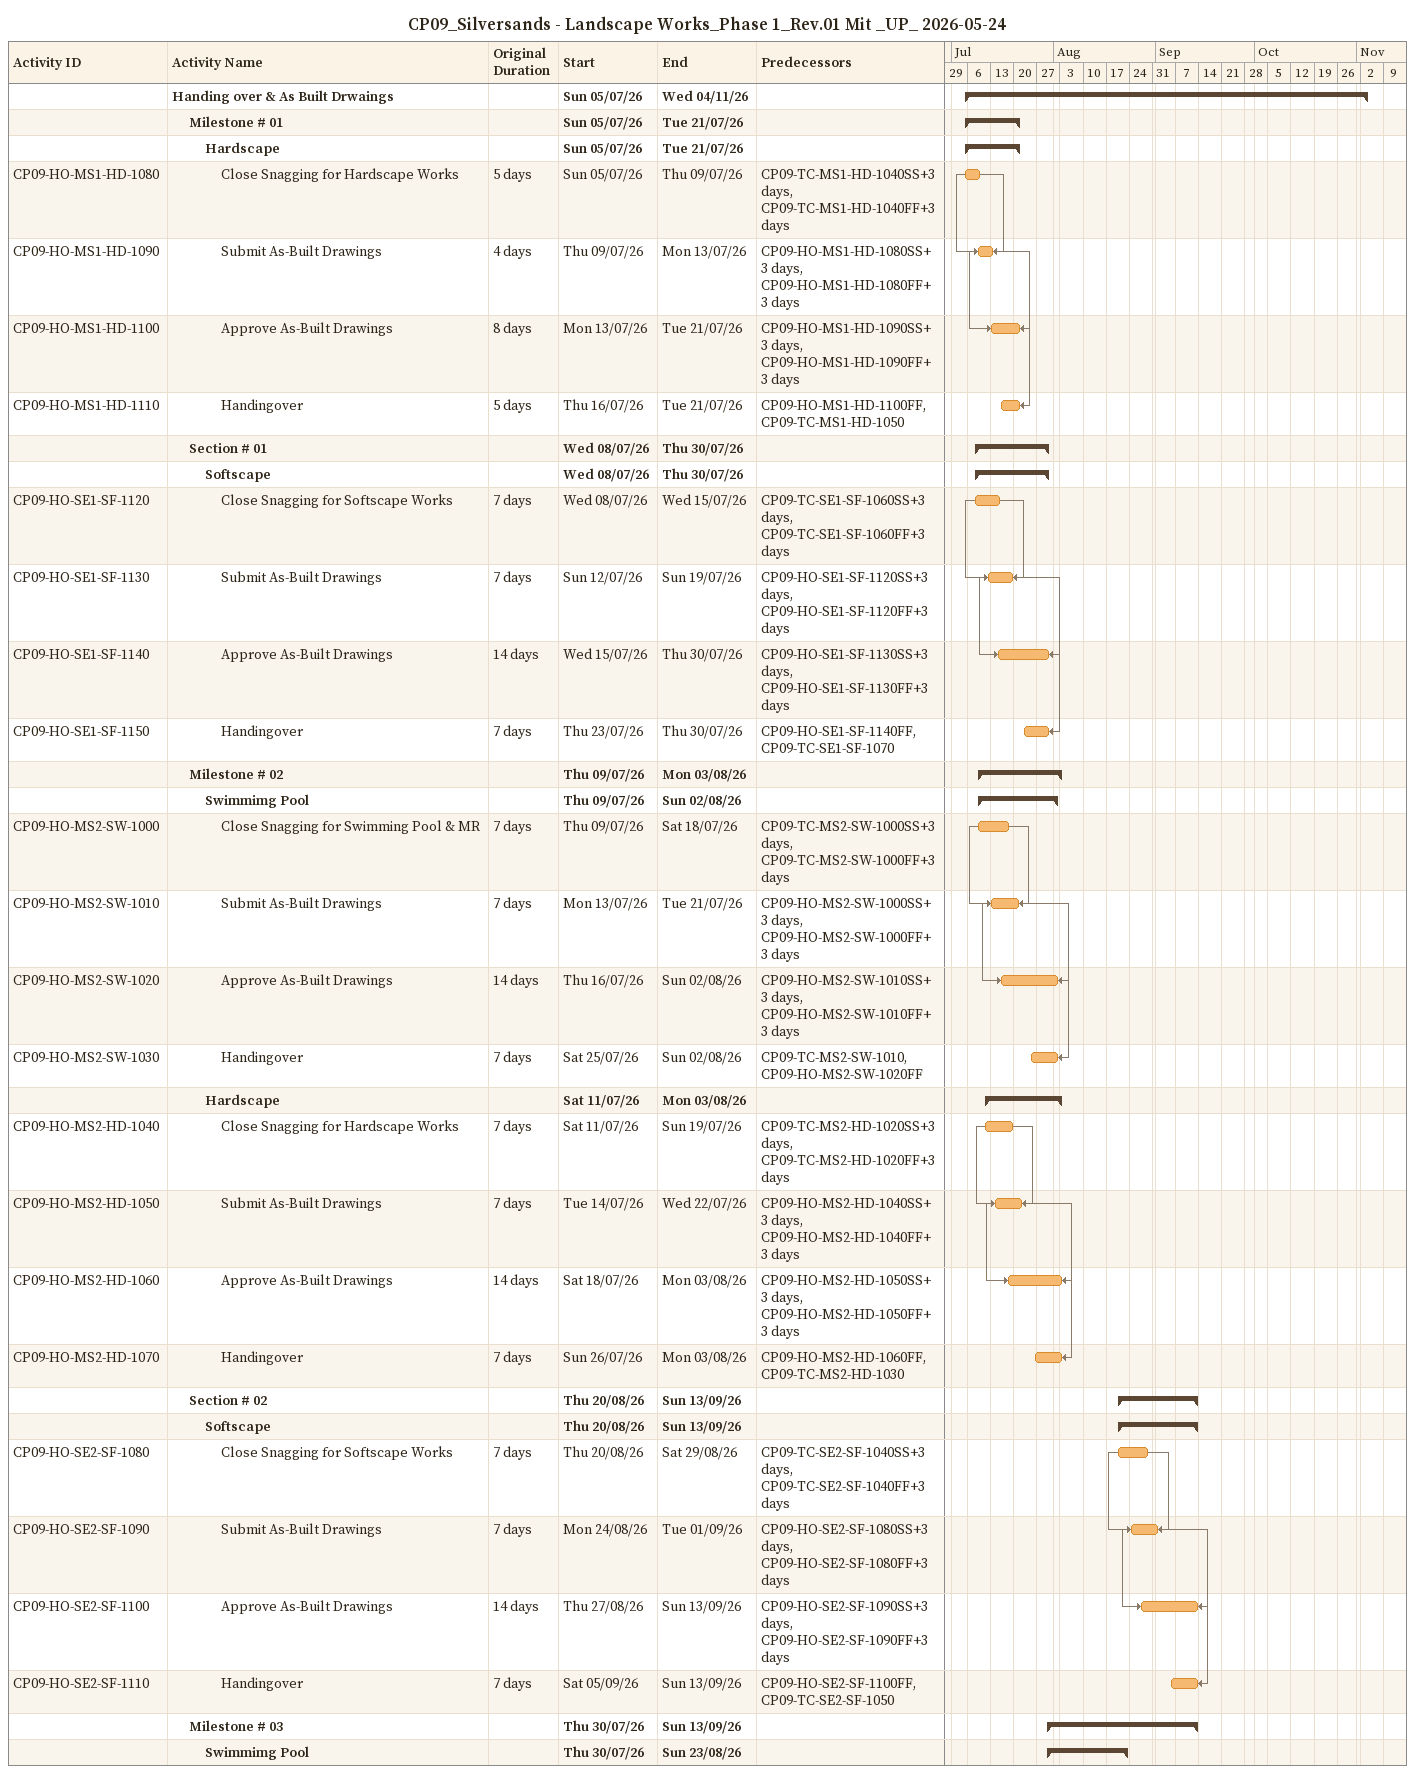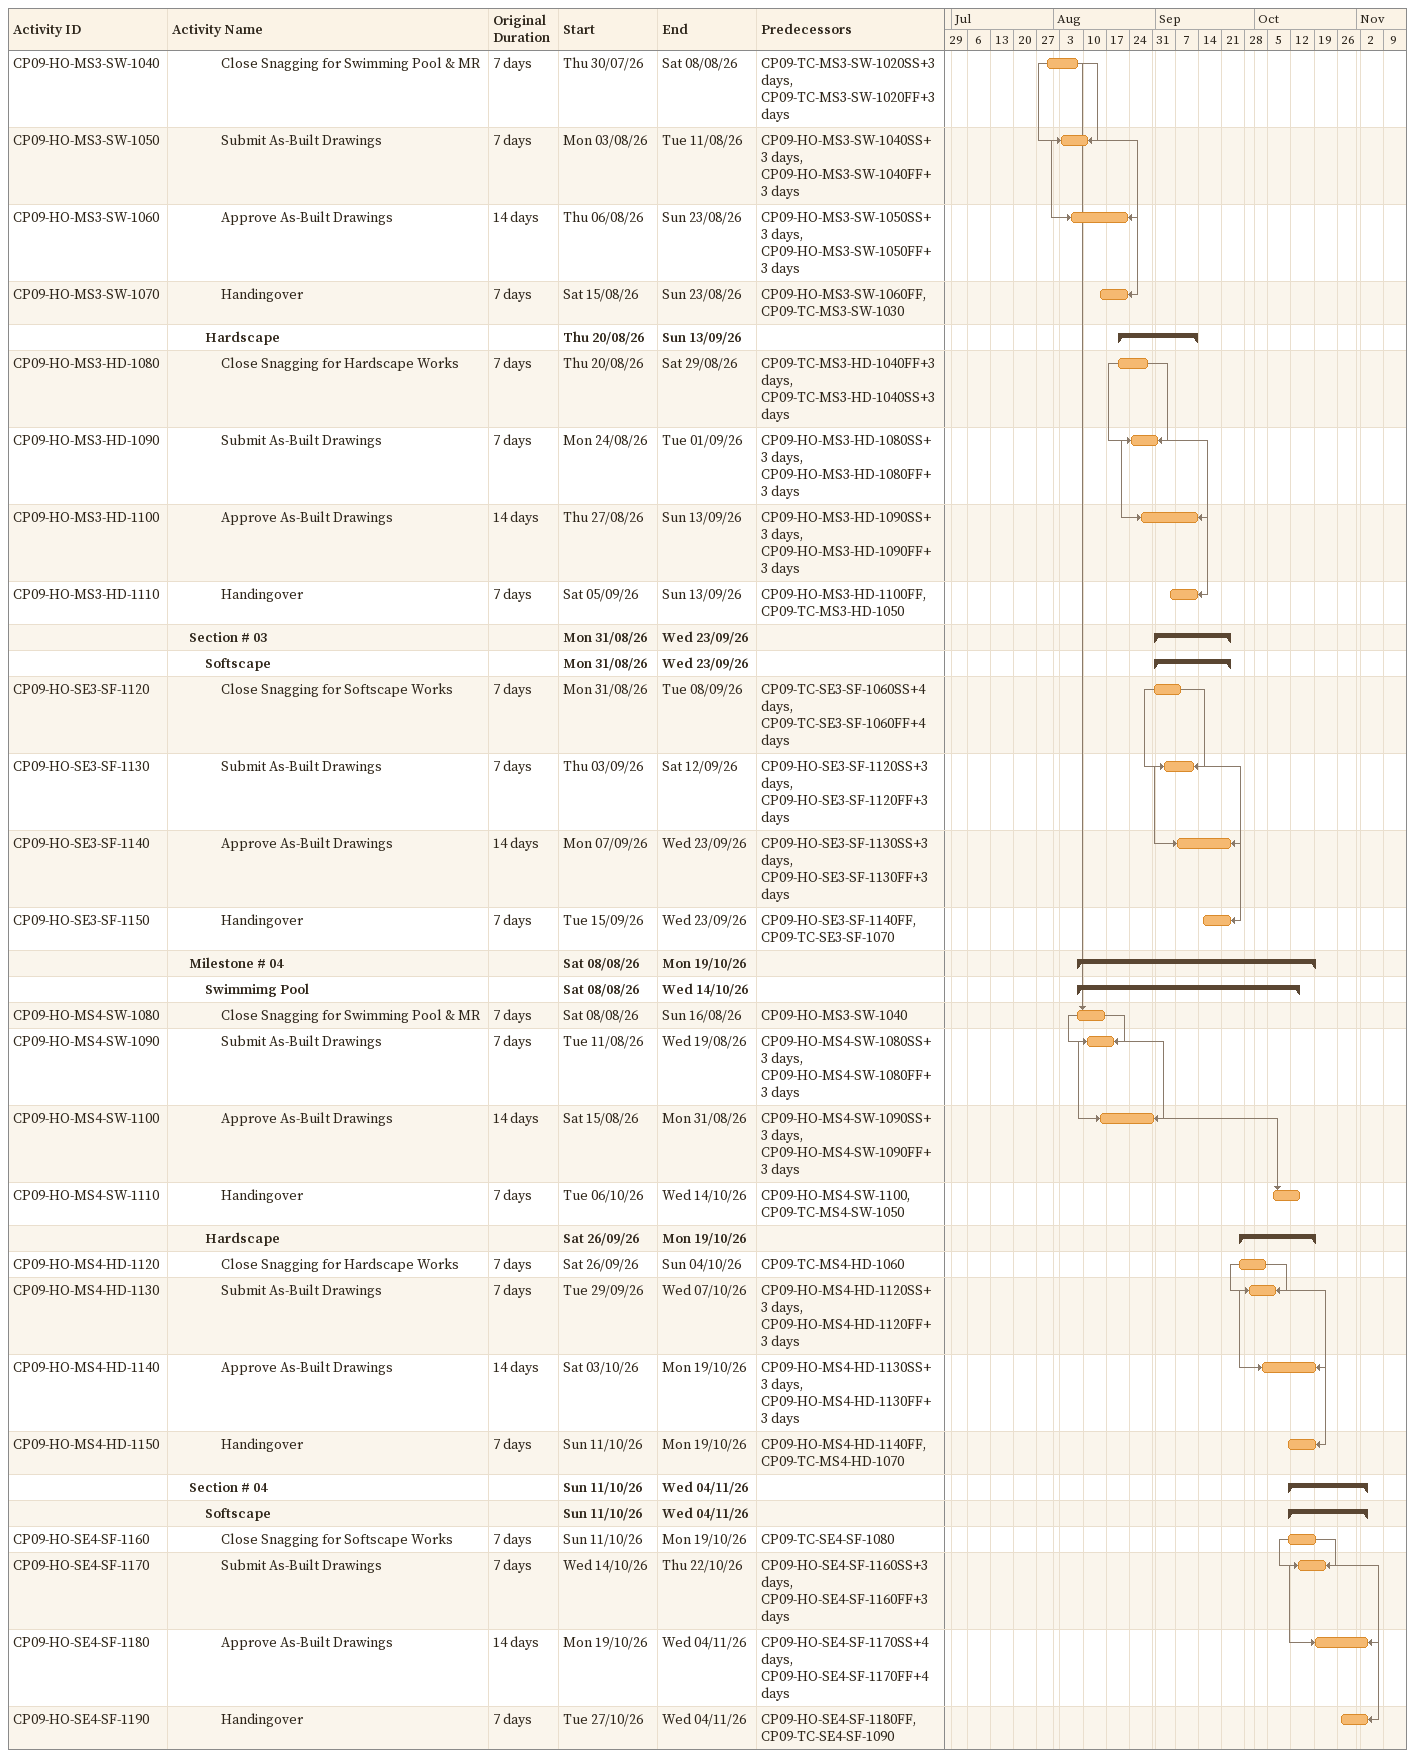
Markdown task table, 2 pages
CP09_Silversands - Landscape Works_Phase 1_Rev.01 Mit _UP_ 2026-05-24

| ID | Level | Task | Original duration | Start | Finish | Predecessors |
|---|---|---|---|---|---|---|
|  | 1 | **Handing over & As Built Drwaings** |  | 2026-07-05 | 2026-11-04 |  |
|  | 2 | **Milestone # 01** |  | 2026-07-05 | 2026-07-21 |  |
|  | 3 | **Hardscape** |  | 2026-07-05 | 2026-07-21 |  |
| CP09-HO-MS1-HD-1080 | 4 | Close Snagging for Hardscape Works | 5d | 2026-07-05 | 2026-07-09 | CP09-TC-MS1-HD-1040SS+3d, CP09-TC-MS1-HD-1040FF+3d |
| CP09-HO-MS1-HD-1090 | 4 | Submit As-Built Drawings | 4d | 2026-07-09 | 2026-07-13 | CP09-HO-MS1-HD-1080SS+3d, CP09-HO-MS1-HD-1080FF+3d |
| CP09-HO-MS1-HD-1100 | 4 | Approve As-Built Drawings | 8d | 2026-07-13 | 2026-07-21 | CP09-HO-MS1-HD-1090SS+3d, CP09-HO-MS1-HD-1090FF+3d |
| CP09-HO-MS1-HD-1110 | 4 | Handingover | 5d | 2026-07-16 | 2026-07-21 | CP09-HO-MS1-HD-1100FF, CP09-TC-MS1-HD-1050 |
|  | 2 | **Section # 01** |  | 2026-07-08 | 2026-07-30 |  |
|  | 3 | **Softscape** |  | 2026-07-08 | 2026-07-30 |  |
| CP09-HO-SE1-SF-1120 | 4 | Close Snagging for Softscape Works | 7d | 2026-07-08 | 2026-07-15 | CP09-TC-SE1-SF-1060SS+3d, CP09-TC-SE1-SF-1060FF+3d |
| CP09-HO-SE1-SF-1130 | 4 | Submit As-Built Drawings | 7d | 2026-07-12 | 2026-07-19 | CP09-HO-SE1-SF-1120SS+3d, CP09-HO-SE1-SF-1120FF+3d |
| CP09-HO-SE1-SF-1140 | 4 | Approve As-Built Drawings | 14d | 2026-07-15 | 2026-07-30 | CP09-HO-SE1-SF-1130SS+3d, CP09-HO-SE1-SF-1130FF+3d |
| CP09-HO-SE1-SF-1150 | 4 | Handingover | 7d | 2026-07-23 | 2026-07-30 | CP09-HO-SE1-SF-1140FF, CP09-TC-SE1-SF-1070 |
|  | 2 | **Milestone # 02** |  | 2026-07-09 | 2026-08-03 |  |
|  | 3 | **Swimmimg Pool** |  | 2026-07-09 | 2026-08-02 |  |
| CP09-HO-MS2-SW-1000 | 4 | Close Snagging for Swimming Pool & MR | 7d | 2026-07-09 | 2026-07-18 | CP09-TC-MS2-SW-1000SS+3d, CP09-TC-MS2-SW-1000FF+3d |
| CP09-HO-MS2-SW-1010 | 4 | Submit As-Built Drawings | 7d | 2026-07-13 | 2026-07-21 | CP09-HO-MS2-SW-1000SS+3d, CP09-HO-MS2-SW-1000FF+3d |
| CP09-HO-MS2-SW-1020 | 4 | Approve As-Built Drawings | 14d | 2026-07-16 | 2026-08-02 | CP09-HO-MS2-SW-1010SS+3d, CP09-HO-MS2-SW-1010FF+3d |
| CP09-HO-MS2-SW-1030 | 4 | Handingover | 7d | 2026-07-25 | 2026-08-02 | CP09-TC-MS2-SW-1010, CP09-HO-MS2-SW-1020FF |
|  | 3 | **Hardscape** |  | 2026-07-11 | 2026-08-03 |  |
| CP09-HO-MS2-HD-1040 | 4 | Close Snagging for Hardscape Works | 7d | 2026-07-11 | 2026-07-19 | CP09-TC-MS2-HD-1020SS+3d, CP09-TC-MS2-HD-1020FF+3d |
| CP09-HO-MS2-HD-1050 | 4 | Submit As-Built Drawings | 7d | 2026-07-14 | 2026-07-22 | CP09-HO-MS2-HD-1040SS+3d, CP09-HO-MS2-HD-1040FF+3d |
| CP09-HO-MS2-HD-1060 | 4 | Approve As-Built Drawings | 14d | 2026-07-18 | 2026-08-03 | CP09-HO-MS2-HD-1050SS+3d, CP09-HO-MS2-HD-1050FF+3d |
| CP09-HO-MS2-HD-1070 | 4 | Handingover | 7d | 2026-07-26 | 2026-08-03 | CP09-HO-MS2-HD-1060FF, CP09-TC-MS2-HD-1030 |
|  | 2 | **Section # 02** |  | 2026-08-20 | 2026-09-13 |  |
|  | 3 | **Softscape** |  | 2026-08-20 | 2026-09-13 |  |
| CP09-HO-SE2-SF-1080 | 4 | Close Snagging for Softscape Works | 7d | 2026-08-20 | 2026-08-29 | CP09-TC-SE2-SF-1040SS+3d, CP09-TC-SE2-SF-1040FF+3d |
| CP09-HO-SE2-SF-1090 | 4 | Submit As-Built Drawings | 7d | 2026-08-24 | 2026-09-01 | CP09-HO-SE2-SF-1080SS+3d, CP09-HO-SE2-SF-1080FF+3d |
| CP09-HO-SE2-SF-1100 | 4 | Approve As-Built Drawings | 14d | 2026-08-27 | 2026-09-13 | CP09-HO-SE2-SF-1090SS+3d, CP09-HO-SE2-SF-1090FF+3d |
| CP09-HO-SE2-SF-1110 | 4 | Handingover | 7d | 2026-09-05 | 2026-09-13 | CP09-HO-SE2-SF-1100FF, CP09-TC-SE2-SF-1050 |
|  | 2 | **Milestone # 03** |  | 2026-07-30 | 2026-09-13 |  |
|  | 3 | **Swimmimg Pool** |  | 2026-07-30 | 2026-08-23 |  |
| CP09-HO-MS3-SW-1040 | 4 | Close Snagging for Swimming Pool & MR | 7d | 2026-07-30 | 2026-08-08 | CP09-TC-MS3-SW-1020SS+3d, CP09-TC-MS3-SW-1020FF+3d |
| CP09-HO-MS3-SW-1050 | 4 | Submit As-Built Drawings | 7d | 2026-08-03 | 2026-08-11 | CP09-HO-MS3-SW-1040SS+3d, CP09-HO-MS3-SW-1040FF+3d |
| CP09-HO-MS3-SW-1060 | 4 | Approve As-Built Drawings | 14d | 2026-08-06 | 2026-08-23 | CP09-HO-MS3-SW-1050SS+3d, CP09-HO-MS3-SW-1050FF+3d |
| CP09-HO-MS3-SW-1070 | 4 | Handingover | 7d | 2026-08-15 | 2026-08-23 | CP09-HO-MS3-SW-1060FF, CP09-TC-MS3-SW-1030 |
|  | 3 | **Hardscape** |  | 2026-08-20 | 2026-09-13 |  |
| CP09-HO-MS3-HD-1080 | 4 | Close Snagging for Hardscape Works | 7d | 2026-08-20 | 2026-08-29 | CP09-TC-MS3-HD-1040FF+3d, CP09-TC-MS3-HD-1040SS+3d |
| CP09-HO-MS3-HD-1090 | 4 | Submit As-Built Drawings | 7d | 2026-08-24 | 2026-09-01 | CP09-HO-MS3-HD-1080SS+3d, CP09-HO-MS3-HD-1080FF+3d |
| CP09-HO-MS3-HD-1100 | 4 | Approve As-Built Drawings | 14d | 2026-08-27 | 2026-09-13 | CP09-HO-MS3-HD-1090SS+3d, CP09-HO-MS3-HD-1090FF+3d |
| CP09-HO-MS3-HD-1110 | 4 | Handingover | 7d | 2026-09-05 | 2026-09-13 | CP09-HO-MS3-HD-1100FF, CP09-TC-MS3-HD-1050 |
|  | 2 | **Section # 03** |  | 2026-08-31 | 2026-09-23 |  |
|  | 3 | **Softscape** |  | 2026-08-31 | 2026-09-23 |  |
| CP09-HO-SE3-SF-1120 | 4 | Close Snagging for Softscape Works | 7d | 2026-08-31 | 2026-09-08 | CP09-TC-SE3-SF-1060SS+4d, CP09-TC-SE3-SF-1060FF+4d |
| CP09-HO-SE3-SF-1130 | 4 | Submit As-Built Drawings | 7d | 2026-09-03 | 2026-09-12 | CP09-HO-SE3-SF-1120SS+3d, CP09-HO-SE3-SF-1120FF+3d |
| CP09-HO-SE3-SF-1140 | 4 | Approve As-Built Drawings | 14d | 2026-09-07 | 2026-09-23 | CP09-HO-SE3-SF-1130SS+3d, CP09-HO-SE3-SF-1130FF+3d |
| CP09-HO-SE3-SF-1150 | 4 | Handingover | 7d | 2026-09-15 | 2026-09-23 | CP09-HO-SE3-SF-1140FF, CP09-TC-SE3-SF-1070 |
|  | 2 | **Milestone # 04** |  | 2026-08-08 | 2026-10-19 |  |
|  | 3 | **Swimmimg Pool** |  | 2026-08-08 | 2026-10-14 |  |
| CP09-HO-MS4-SW-1080 | 4 | Close Snagging for Swimming Pool & MR | 7d | 2026-08-08 | 2026-08-16 | CP09-HO-MS3-SW-1040 |
| CP09-HO-MS4-SW-1090 | 4 | Submit As-Built Drawings | 7d | 2026-08-11 | 2026-08-19 | CP09-HO-MS4-SW-1080SS+3d, CP09-HO-MS4-SW-1080FF+3d |
| CP09-HO-MS4-SW-1100 | 4 | Approve As-Built Drawings | 14d | 2026-08-15 | 2026-08-31 | CP09-HO-MS4-SW-1090SS+3d, CP09-HO-MS4-SW-1090FF+3d |
| CP09-HO-MS4-SW-1110 | 4 | Handingover | 7d | 2026-10-06 | 2026-10-14 | CP09-HO-MS4-SW-1100, CP09-TC-MS4-SW-1050 |
|  | 3 | **Hardscape** |  | 2026-09-26 | 2026-10-19 |  |
| CP09-HO-MS4-HD-1120 | 4 | Close Snagging for Hardscape Works | 7d | 2026-09-26 | 2026-10-04 | CP09-TC-MS4-HD-1060 |
| CP09-HO-MS4-HD-1130 | 4 | Submit As-Built Drawings | 7d | 2026-09-29 | 2026-10-07 | CP09-HO-MS4-HD-1120SS+3d, CP09-HO-MS4-HD-1120FF+3d |
| CP09-HO-MS4-HD-1140 | 4 | Approve As-Built Drawings | 14d | 2026-10-03 | 2026-10-19 | CP09-HO-MS4-HD-1130SS+3d, CP09-HO-MS4-HD-1130FF+3d |
| CP09-HO-MS4-HD-1150 | 4 | Handingover | 7d | 2026-10-11 | 2026-10-19 | CP09-HO-MS4-HD-1140FF, CP09-TC-MS4-HD-1070 |
|  | 2 | **Section # 04** |  | 2026-10-11 | 2026-11-04 |  |
|  | 3 | **Softscape** |  | 2026-10-11 | 2026-11-04 |  |
| CP09-HO-SE4-SF-1160 | 4 | Close Snagging for Softscape Works | 7d | 2026-10-11 | 2026-10-19 | CP09-TC-SE4-SF-1080 |
| CP09-HO-SE4-SF-1170 | 4 | Submit As-Built Drawings | 7d | 2026-10-14 | 2026-10-22 | CP09-HO-SE4-SF-1160SS+3d, CP09-HO-SE4-SF-1160FF+3d |
| CP09-HO-SE4-SF-1180 | 4 | Approve As-Built Drawings | 14d | 2026-10-19 | 2026-11-04 | CP09-HO-SE4-SF-1170SS+4d, CP09-HO-SE4-SF-1170FF+4d |
| CP09-HO-SE4-SF-1190 | 4 | Handingover | 7d | 2026-10-27 | 2026-11-04 | CP09-HO-SE4-SF-1180FF, CP09-TC-SE4-SF-1090 |
